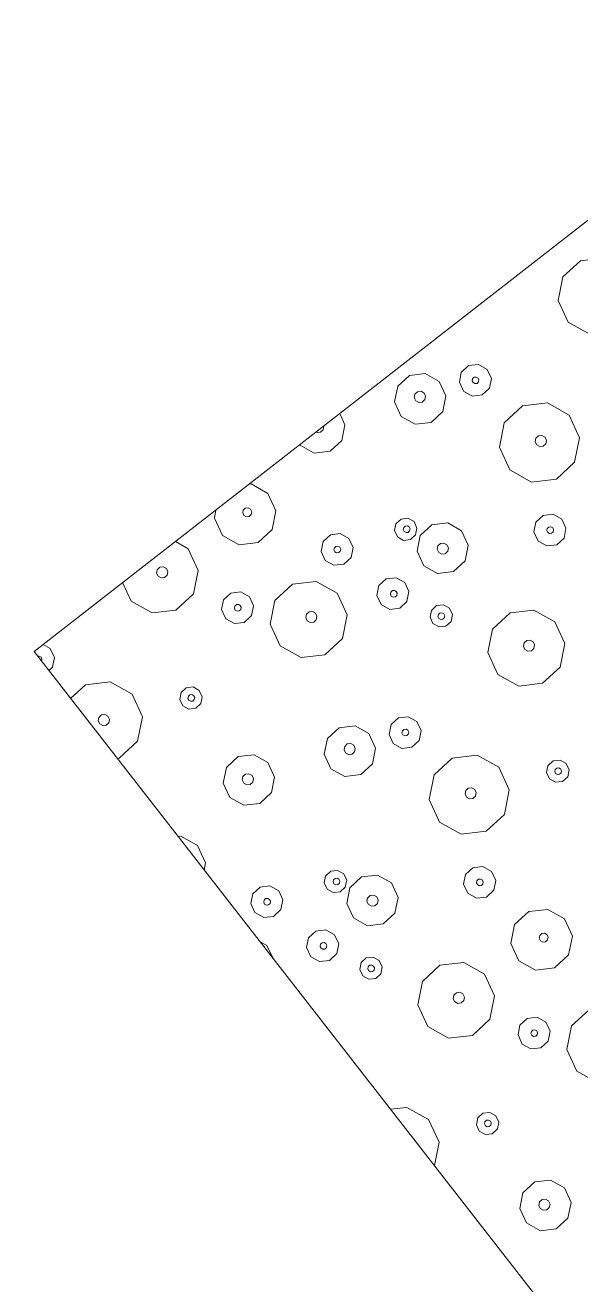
# Model space of a CAD drawing. Header units: metres. Extents: x -2858 to 512, y -1995 to 1252.
# Drawn here: x -592.9 to -590.15, y 441.29 to 447.53 of the extents above; entities that cross this region are included whole.
import ezdxf
from ezdxf.lldxf.tags import DXFTag

# ---------------------------------------------------------------- set-up
doc = ezdxf.new("R2010")
doc.units = ezdxf.units.M
doc.layers.add('Calque commun', color=7, linetype='Continuous')
tags = doc.linetypes.add('HIDDENX2', pattern=[0.75, 0.5, -0.25]).pattern_tags.tags
tags[6:7] = [DXFTag(74, 4), DXFTag(75, 0), DXFTag(340, '0'), DXFTag(46, 1.0), DXFTag(50, 0.0), DXFTag(44, 0.0), DXFTag(45, 0.0)]
tags[4:5] = [DXFTag(74, 4), DXFTag(75, 0), DXFTag(340, '0'), DXFTag(46, 1.0), DXFTag(50, 0.0), DXFTag(44, 0.0), DXFTag(45, 0.0)]

# ---------------------------------------------------------------- blocks, each defined once
blk = doc.blocks.new('pattern')
at = {"layer": 'Calque commun', "color": 54, "linetype": 'Continuous', "lineweight": 9}
for p, q in [((59.0661, 22.0746), (59.1343, 22.1148)), ((59.1343, 22.1148), (59.213, 22.1073)), ((59.213, 22.1073), (59.2723, 22.055)), ((59.0347, 22.002), (59.0661, 22.0746)), ((59.2723, 22.055), (59.2895, 21.9778)), ((59.0519, 21.9248), (59.0347, 22.002)), ((59.1351, 21.9862), (59.142, 22.0021)), ((59.1389, 21.9693), (59.1351, 21.9862)), ((59.142, 22.0021), (59.1569, 22.0109)), ((59.1569, 22.0109), (59.1741, 22.0092)), ((59.1741, 22.0092), (59.1871, 21.9978)), ((59.1908, 21.9809), (59.184, 21.965)), ((59.1871, 21.9978), (59.1908, 21.9809)), ((59.1112, 21.8725), (59.0519, 21.9248)), ((59.1518, 21.9578), (59.1389, 21.9693)), ((59.1691, 21.9562), (59.1518, 21.9578)), ((59.184, 21.965), (59.1691, 21.9562)), ((59.2895, 21.9778), (59.258, 21.9052)), ((59.1899, 21.865), (59.1112, 21.8725)), ((59.258, 21.9052), (59.1899, 21.865)), ((58.5369, 21.7776), (58.5627, 21.6618)), ((58.5627, 21.6618), (58.5155, 21.5529)), ((58.5155, 21.5529), (58.4134, 21.4926)), ((58.9951, 21.5103), (59.0089, 21.5421)), ((59.0089, 21.5421), (59.0387, 21.5597)), ((59.0387, 21.5597), (59.0732, 21.5564)), ((59.0732, 21.5564), (59.0991, 21.5335)), ((58.4134, 21.4926), (58.2952, 21.5038)), ((59.0027, 21.4766), (58.9951, 21.5103)), ((59.0329, 21.5075), (59.0371, 21.517)), ((59.0352, 21.4974), (59.0329, 21.5075)), ((59.043, 21.4905), (59.0352, 21.4974)), ((59.0371, 21.517), (59.046, 21.5223)), ((59.0533, 21.4895), (59.043, 21.4905)), ((59.046, 21.5223), (59.0563, 21.5213)), ((59.0622, 21.4948), (59.0533, 21.4895)), ((59.0563, 21.5213), (59.0641, 21.5144)), ((59.0664, 21.5043), (59.0622, 21.4948)), ((59.0641, 21.5144), (59.0664, 21.5043)), ((59.1066, 21.4997), (59.0929, 21.468)), ((59.0991, 21.5335), (59.1066, 21.4997)), ((58.4839, 21.3857), (58.5035, 21.431)), ((58.5035, 21.431), (58.5461, 21.4562)), ((58.5461, 21.4562), (58.5953, 21.4515)), ((58.5953, 21.4515), (58.6324, 21.4188)), ((58.6324, 21.4188), (58.6432, 21.3705)), ((59.0286, 21.4537), (59.0027, 21.4766)), ((59.0631, 21.4504), (59.0286, 21.4537)), ((59.0929, 21.468), (59.0631, 21.4504)), ((59.2806, 21.3877), (59.3822, 21.4477)), ((58.4946, 21.3374), (58.4839, 21.3857)), ((58.5461, 21.3805), (58.5502, 21.3901)), ((58.5483, 21.3704), (58.5461, 21.3805)), ((58.5561, 21.3635), (58.5483, 21.3704)), ((58.5502, 21.3901), (58.5591, 21.3953)), ((58.5664, 21.3626), (58.5561, 21.3635)), ((58.5591, 21.3953), (58.5695, 21.3944)), ((58.5754, 21.3678), (58.5664, 21.3626)), ((58.5695, 21.3944), (58.5773, 21.3875)), ((58.5795, 21.3774), (58.5754, 21.3678)), ((58.5773, 21.3875), (58.5795, 21.3774)), ((58.6432, 21.3705), (58.6235, 21.3251)), ((59.2314, 21.2743), (59.2806, 21.3877)), ((58.5317, 21.3047), (58.4946, 21.3374)), ((58.5809, 21.3), (58.5317, 21.3047)), ((58.6235, 21.3251), (58.5809, 21.3)), ((58.0786, 21.199), (58.1603, 21.2473)), ((58.1603, 21.2473), (58.2548, 21.2383)), ((58.2548, 21.2383), (58.326, 21.1755)), ((59.2583, 21.1537), (59.2314, 21.2743)), ((58.0408, 21.1119), (58.0786, 21.199)), ((58.326, 21.1755), (58.3467, 21.0828)), ((58.5561, 21.1091), (58.6583, 21.1694)), ((58.6583, 21.1694), (58.7765, 21.1582)), ((58.0615, 21.0193), (58.0408, 21.1119)), ((58.1571, 21.1006), (58.1626, 21.1133)), ((58.1626, 21.1133), (58.1745, 21.1203)), ((58.1745, 21.1203), (58.1883, 21.119)), ((58.1883, 21.119), (58.1987, 21.1098)), ((58.1987, 21.1098), (58.2017, 21.0963)), ((58.5089, 21.0002), (58.5561, 21.1091)), ((58.7765, 21.1582), (58.8654, 21.0796)), ((59.3193, 21.0999), (59.2583, 21.1537)), ((58.1601, 21.0871), (58.1571, 21.1006)), ((58.1705, 21.0779), (58.1601, 21.0871)), ((58.1842, 21.0766), (58.1705, 21.0779)), ((58.1962, 21.0836), (58.1842, 21.0766)), ((58.2017, 21.0963), (58.1962, 21.0836)), ((58.3467, 21.0828), (58.3089, 20.9957)), ((58.8654, 21.0796), (58.8912, 20.9638)), ((58.1326, 20.9565), (58.0615, 21.0193)), ((58.3089, 20.9957), (58.2271, 20.9475)), ((58.5347, 20.8844), (58.5089, 21.0002)), ((58.6542, 20.986), (58.6611, 21.0019)), ((58.658, 20.9691), (58.6542, 20.986)), ((58.6611, 21.0019), (58.676, 21.0107)), ((58.676, 21.0107), (58.6932, 21.0091)), ((58.6932, 21.0091), (58.7062, 20.9976)), ((58.71, 20.9807), (58.7031, 20.9648)), ((58.7062, 20.9976), (58.71, 20.9807)), ((58.2271, 20.9475), (58.1326, 20.9565)), ((58.671, 20.9577), (58.658, 20.9691)), ((58.6882, 20.956), (58.671, 20.9577)), ((58.7031, 20.9648), (58.6882, 20.956)), ((58.8912, 20.9638), (58.844, 20.855)), ((58.6237, 20.8059), (58.5347, 20.8844)), ((58.7418, 20.7946), (58.6237, 20.8059)), ((58.844, 20.855), (58.7418, 20.7946)), ((58.1068, 20.6864), (58.1265, 20.7317)), ((58.1265, 20.7317), (58.1691, 20.7569)), ((58.1691, 20.7569), (58.2183, 20.7522)), ((58.2183, 20.7522), (58.2553, 20.7195)), ((58.1176, 20.6381), (58.1068, 20.6864)), ((58.169, 20.6813), (58.1731, 20.6908)), ((58.1713, 20.6711), (58.169, 20.6813)), ((58.1791, 20.6642), (58.1713, 20.6711)), ((58.1731, 20.6908), (58.1821, 20.6961)), ((58.1821, 20.6961), (58.1924, 20.6951)), ((58.1983, 20.6685), (58.1894, 20.6633)), ((58.1924, 20.6951), (58.2002, 20.6882)), ((58.2025, 20.6781), (58.1983, 20.6685)), ((58.2002, 20.6882), (58.2025, 20.6781)), ((58.2661, 20.6712), (58.2464, 20.6258)), ((58.2553, 20.7195), (58.2661, 20.6712)), ((57.462, 20.6052), (57.4757, 20.6369)), ((57.4757, 20.6369), (57.5055, 20.6545)), ((57.4998, 20.6023), (57.5039, 20.6118)), ((57.5039, 20.6118), (57.5128, 20.6171)), ((57.5055, 20.6545), (57.54, 20.6512)), ((57.5128, 20.6171), (57.5232, 20.6161)), ((57.5232, 20.6161), (57.5309, 20.6092)), ((57.5309, 20.6092), (57.5332, 20.5991)), ((57.54, 20.6512), (57.5659, 20.6283)), ((57.5659, 20.6283), (57.5735, 20.5945)), ((58.1546, 20.6054), (58.1176, 20.6381)), ((58.2039, 20.6007), (58.1546, 20.6054)), ((58.1894, 20.6633), (58.1791, 20.6642)), ((58.2464, 20.6258), (58.2039, 20.6007)), ((58.8208, 20.5982), (58.8506, 20.6158)), ((58.8506, 20.6158), (58.8851, 20.6125)), ((58.8851, 20.6125), (58.911, 20.5896)), ((57.4695, 20.5714), (57.462, 20.6052)), ((57.4954, 20.5485), (57.4695, 20.5714)), ((57.5299, 20.5452), (57.4954, 20.5485)), ((57.502, 20.5922), (57.4998, 20.6023)), ((57.5098, 20.5853), (57.502, 20.5922)), ((57.5201, 20.5843), (57.5098, 20.5853)), ((57.5291, 20.5896), (57.5201, 20.5843)), ((57.5332, 20.5991), (57.5291, 20.5896)), ((57.5597, 20.5628), (57.5299, 20.5452)), ((57.5735, 20.5945), (57.5597, 20.5628)), ((57.7475, 20.4826), (57.8539, 20.5454)), ((57.8539, 20.5454), (57.9769, 20.5337)), ((58.807, 20.5664), (58.8208, 20.5982)), ((58.8146, 20.5326), (58.807, 20.5664)), ((58.8465, 20.5637), (58.8506, 20.5732)), ((58.8487, 20.5535), (58.8465, 20.5637)), ((58.8565, 20.5467), (58.8487, 20.5535)), ((58.8506, 20.5732), (58.8595, 20.5785)), ((58.8669, 20.5457), (58.8565, 20.5467)), ((58.8595, 20.5785), (58.8699, 20.5775)), ((58.8758, 20.5509), (58.8669, 20.5457)), ((58.8699, 20.5775), (58.8777, 20.5706)), ((58.8799, 20.5605), (58.8758, 20.5509)), ((58.8777, 20.5706), (58.8799, 20.5605)), ((58.9185, 20.5558), (58.9048, 20.524)), ((58.911, 20.5896), (58.9185, 20.5558)), ((57.6983, 20.3692), (57.7475, 20.4826)), ((57.9769, 20.5337), (58.0696, 20.4519)), ((58.8405, 20.5097), (58.8146, 20.5326)), ((58.875, 20.5064), (58.8405, 20.5097)), ((58.9048, 20.524), (58.875, 20.5064)), ((58.0696, 20.4519), (58.0965, 20.3312)), ((58.4806, 20.3545), (58.5121, 20.4271)), ((58.5121, 20.4271), (58.5802, 20.4673)), ((58.5802, 20.4673), (58.659, 20.4598)), ((58.659, 20.4598), (58.7183, 20.4075)), ((57.7252, 20.2485), (57.6983, 20.3692)), ((57.8595, 20.3534), (57.8664, 20.3693)), ((57.8664, 20.3693), (57.8813, 20.3781)), ((57.8813, 20.3781), (57.8985, 20.3764)), ((57.8985, 20.3764), (57.9115, 20.365)), ((57.9115, 20.365), (57.9152, 20.3481)), ((58.5808, 20.3469), (58.5877, 20.3627)), ((58.5877, 20.3627), (58.6026, 20.3715)), ((58.6026, 20.3715), (58.6199, 20.3699)), ((58.6199, 20.3699), (58.6328, 20.3584)), ((58.6328, 20.3584), (58.6366, 20.3415)), ((58.7183, 20.4075), (58.7355, 20.3303)), ((58.8601, 20.3161), (58.8798, 20.3615)), ((58.8798, 20.3615), (58.9224, 20.3866)), ((58.9224, 20.3866), (58.9716, 20.3819)), ((58.9716, 20.3819), (59.0087, 20.3492)), ((57.8633, 20.3365), (57.8595, 20.3534)), ((57.8762, 20.3251), (57.8633, 20.3365)), ((57.8935, 20.3234), (57.8762, 20.3251)), ((57.9084, 20.3322), (57.8935, 20.3234)), ((57.9152, 20.3481), (57.9084, 20.3322)), ((58.0965, 20.3312), (58.0473, 20.2178)), ((58.4978, 20.2773), (58.4806, 20.3545)), ((58.5846, 20.33), (58.5808, 20.3469)), ((58.5976, 20.3185), (58.5846, 20.33)), ((58.6148, 20.3169), (58.5976, 20.3185)), ((58.6297, 20.3257), (58.6148, 20.3169)), ((58.6366, 20.3415), (58.6297, 20.3257)), ((58.7355, 20.3303), (58.704, 20.2577)), ((58.8709, 20.2679), (58.8601, 20.3161)), ((58.921, 20.3139), (58.9252, 20.3235)), ((58.9233, 20.3038), (58.921, 20.3139)), ((58.9311, 20.2969), (58.9233, 20.3038)), ((58.9252, 20.3235), (58.9341, 20.3287)), ((58.9414, 20.2959), (58.9311, 20.2969)), ((58.9341, 20.3287), (58.9444, 20.3277)), ((58.9503, 20.3012), (58.9414, 20.2959)), ((58.9444, 20.3277), (58.9522, 20.3209)), ((58.9545, 20.3107), (58.9503, 20.3012)), ((58.9522, 20.3209), (58.9545, 20.3107)), ((59.0194, 20.301), (58.9997, 20.2556)), ((59.0087, 20.3492), (59.0194, 20.301)), ((57.023, 20.2039), (57.1251, 20.2642)), ((57.1251, 20.2642), (57.2433, 20.253)), ((57.2433, 20.253), (57.3322, 20.1744)), ((57.8178, 20.1667), (57.7252, 20.2485)), ((58.5571, 20.225), (58.4978, 20.2773)), ((58.704, 20.2577), (58.6359, 20.2175)), ((58.9079, 20.2351), (58.8709, 20.2679)), ((58.9572, 20.2304), (58.9079, 20.2351)), ((58.9997, 20.2556), (58.9572, 20.2304)), ((56.9758, 20.095), (57.023, 20.2039)), ((57.3322, 20.1744), (57.358, 20.0586)), ((58.0473, 20.2178), (57.9409, 20.155)), ((58.6359, 20.2175), (58.5571, 20.225)), ((58.6046, 20.1489), (58.6184, 20.1806)), ((58.6184, 20.1806), (58.6482, 20.1982)), ((58.6482, 20.1982), (58.6827, 20.195)), ((58.6827, 20.195), (58.7086, 20.1721)), ((58.7086, 20.1721), (58.7161, 20.1383)), ((57.9409, 20.155), (57.8178, 20.1667)), ((58.6122, 20.1151), (58.6046, 20.1489)), ((58.6381, 20.0922), (58.6122, 20.1151)), ((58.6403, 20.1485), (58.6444, 20.158)), ((58.6425, 20.1384), (58.6403, 20.1485)), ((58.6503, 20.1315), (58.6425, 20.1384)), ((58.6444, 20.158), (58.6534, 20.1633)), ((58.6607, 20.1305), (58.6503, 20.1315)), ((58.6534, 20.1633), (58.6637, 20.1623)), ((58.6696, 20.1358), (58.6607, 20.1305)), ((58.6637, 20.1623), (58.6715, 20.1555)), ((58.6737, 20.1453), (58.6696, 20.1358)), ((58.6715, 20.1555), (58.6737, 20.1453)), ((58.7024, 20.1065), (58.6726, 20.0889)), ((58.7161, 20.1383), (58.7024, 20.1065)), ((59.123, 20.1018), (59.1502, 20.1646)), ((57.0016, 19.9792), (56.9758, 20.095)), ((57.121, 20.0808), (57.1279, 20.0967)), ((57.1248, 20.0639), (57.121, 20.0808)), ((57.1378, 20.0525), (57.1248, 20.0639)), ((57.1279, 20.0967), (57.1428, 20.1055)), ((57.155, 20.0508), (57.1378, 20.0525)), ((57.1428, 20.1055), (57.1601, 20.1039)), ((57.1699, 20.0596), (57.155, 20.0508)), ((57.1601, 20.1039), (57.173, 20.0924)), ((57.1768, 20.0755), (57.1699, 20.0596)), ((57.173, 20.0924), (57.1768, 20.0755)), ((57.358, 20.0586), (57.3108, 19.9498)), ((58.6726, 20.0889), (58.6381, 20.0922)), ((59.1317, 20.0625), (59.123, 20.1018)), ((57.8198, 19.961), (57.8624, 19.9861)), ((57.8624, 19.9861), (57.9116, 19.9814)), ((57.9116, 19.9814), (57.9487, 19.9487)), ((58.8821, 19.9643), (58.9017, 20.0096)), ((58.9017, 20.0096), (58.9443, 20.0348)), ((58.9443, 20.0348), (58.9935, 20.0301)), ((58.9935, 20.0301), (59.0306, 19.9974)), ((59.0306, 19.9974), (59.0413, 19.9491)), ((57.0905, 19.9007), (57.0016, 19.9792)), ((57.3108, 19.9498), (57.2086, 19.8894)), ((57.8002, 19.9156), (57.8198, 19.961)), ((57.8624, 19.9105), (57.8665, 19.92)), ((57.8665, 19.92), (57.8754, 19.9253)), ((57.8754, 19.9253), (57.8858, 19.9243)), ((57.8858, 19.9243), (57.8936, 19.9175)), ((57.9487, 19.9487), (57.9595, 19.9005)), ((58.8928, 19.916), (58.8821, 19.9643)), ((58.9443, 19.9592), (58.9484, 19.9687)), ((58.9465, 19.949), (58.9443, 19.9592)), ((58.9543, 19.9422), (58.9465, 19.949)), ((58.9484, 19.9687), (58.9573, 19.974)), ((58.9646, 19.9412), (58.9543, 19.9422)), ((58.9573, 19.974), (58.9677, 19.973)), ((58.9736, 19.9464), (58.9646, 19.9412)), ((58.9677, 19.973), (58.9754, 19.9661)), ((58.9777, 19.956), (58.9736, 19.9464)), ((58.9754, 19.9661), (58.9777, 19.956)), ((59.0413, 19.9491), (59.0217, 19.9037)), ((57.2086, 19.8894), (57.0905, 19.9007)), ((57.8109, 19.8674), (57.8002, 19.9156)), ((57.848, 19.8346), (57.8109, 19.8674)), ((57.8646, 19.9004), (57.8624, 19.9105)), ((57.8724, 19.8935), (57.8646, 19.9004)), ((57.8827, 19.8925), (57.8724, 19.8935)), ((57.8917, 19.8978), (57.8827, 19.8925)), ((57.8958, 19.9073), (57.8917, 19.8978)), ((57.8936, 19.9175), (57.8958, 19.9073)), ((57.9595, 19.9005), (57.9398, 19.8551)), ((58.0349, 19.8506), (58.103, 19.8908)), ((58.103, 19.8908), (58.1818, 19.8833)), ((58.1818, 19.8833), (58.2411, 19.831)), ((58.9299, 19.8833), (58.8928, 19.916)), ((58.9791, 19.8786), (58.9299, 19.8833)), ((59.0217, 19.9037), (58.9791, 19.8786)), ((56.5736, 19.7812), (56.5933, 19.8265)), ((56.5933, 19.8265), (56.6359, 19.8517)), ((56.6359, 19.8517), (56.6851, 19.847)), ((56.6851, 19.847), (56.7222, 19.8143)), ((56.7222, 19.8143), (56.7329, 19.766)), ((57.8972, 19.83), (57.848, 19.8346)), ((57.9398, 19.8551), (57.8972, 19.83)), ((58.0034, 19.7781), (58.0349, 19.8506)), ((58.2411, 19.831), (58.2583, 19.7538)), ((56.5844, 19.7329), (56.5736, 19.7812)), ((56.6215, 19.7002), (56.5844, 19.7329)), ((56.6358, 19.7761), (56.64, 19.7856)), ((56.6381, 19.7659), (56.6358, 19.7761)), ((56.6459, 19.7591), (56.6381, 19.7659)), ((56.64, 19.7856), (56.6489, 19.7909)), ((56.6562, 19.7581), (56.6459, 19.7591)), ((56.6489, 19.7909), (56.6592, 19.7899)), ((56.6652, 19.7633), (56.6562, 19.7581)), ((56.6592, 19.7899), (56.667, 19.783)), ((56.6693, 19.7729), (56.6652, 19.7633)), ((56.667, 19.783), (56.6693, 19.7729)), ((56.7329, 19.766), (56.7133, 19.7206)), ((58.0206, 19.7008), (58.0034, 19.7781)), ((58.0964, 19.7607), (58.1033, 19.7766)), ((58.1002, 19.7438), (58.0964, 19.7607)), ((58.1132, 19.7323), (58.1002, 19.7438)), ((58.1033, 19.7766), (58.1182, 19.7854)), ((58.1304, 19.7307), (58.1132, 19.7323)), ((58.1182, 19.7854), (58.1354, 19.7837)), ((58.1453, 19.7395), (58.1304, 19.7307)), ((58.1354, 19.7837), (58.1484, 19.7723)), ((58.1522, 19.7554), (58.1453, 19.7395)), ((58.1484, 19.7723), (58.1522, 19.7554)), ((58.2583, 19.7538), (58.2268, 19.6812)), ((56.6707, 19.6955), (56.6215, 19.7002)), ((56.7133, 19.7206), (56.6707, 19.6955)), ((57.2739, 19.6612), (57.2876, 19.693)), ((57.2876, 19.693), (57.3174, 19.7106)), ((57.3174, 19.7106), (57.3519, 19.7073)), ((57.3174, 19.668), (57.3264, 19.6733)), ((57.3264, 19.6733), (57.3367, 19.6723)), ((57.3367, 19.6723), (57.3445, 19.6654)), ((57.3519, 19.7073), (57.3778, 19.6844)), ((57.3778, 19.6844), (57.3854, 19.6506)), ((58.0799, 19.6485), (58.0206, 19.7008)), ((58.2268, 19.6812), (58.1587, 19.641)), ((56.2143, 19.5774), (56.3207, 19.6402)), ((56.3207, 19.6402), (56.4438, 19.6285)), ((56.4438, 19.6285), (56.5364, 19.5467)), ((57.2814, 19.6274), (57.2739, 19.6612)), ((57.3073, 19.6045), (57.2814, 19.6274)), ((57.3133, 19.6585), (57.3174, 19.668)), ((57.3156, 19.6483), (57.3133, 19.6585)), ((57.3233, 19.6415), (57.3156, 19.6483)), ((57.3337, 19.6405), (57.3233, 19.6415)), ((57.3426, 19.6458), (57.3337, 19.6405)), ((57.3716, 19.6188), (57.3418, 19.6012)), ((57.3468, 19.6553), (57.3426, 19.6458)), ((57.3445, 19.6654), (57.3468, 19.6553)), ((57.3854, 19.6506), (57.3716, 19.6188)), ((58.1587, 19.641), (58.0799, 19.6485)), ((58.4755, 19.5731), (58.5436, 19.6133)), ((58.5436, 19.6133), (58.6223, 19.6058)), ((59.0211, 19.6027), (59.0519, 19.6209)), ((56.1651, 19.464), (56.2143, 19.5774)), ((56.5364, 19.5467), (56.5633, 19.426)), ((56.9789, 19.5219), (57.047, 19.5621)), ((57.047, 19.5621), (57.1258, 19.5546)), ((57.1258, 19.5546), (57.1851, 19.5023)), ((57.3418, 19.6012), (57.3073, 19.6045)), ((58.444, 19.5005), (58.4755, 19.5731)), ((58.6223, 19.6058), (58.6816, 19.5534)), ((58.6816, 19.5534), (58.6988, 19.4762)), ((58.9833, 19.5156), (59.0211, 19.6027)), ((56.9474, 19.4493), (56.9789, 19.5219)), ((57.1851, 19.5023), (57.2023, 19.4251)), ((57.3466, 19.4563), (57.3892, 19.4814)), ((57.3892, 19.4814), (57.4384, 19.4767)), ((58.4612, 19.4233), (58.444, 19.5005)), ((58.5444, 19.4846), (58.5513, 19.5005)), ((58.5482, 19.4677), (58.5444, 19.4846)), ((58.5513, 19.5005), (58.5662, 19.5093)), ((58.5662, 19.5093), (58.5834, 19.5077)), ((58.5834, 19.5077), (58.5964, 19.4962)), ((58.5964, 19.4962), (58.6002, 19.4793)), ((59.004, 19.4229), (58.9833, 19.5156)), ((56.192, 19.3433), (56.1651, 19.464)), ((56.3263, 19.4482), (56.3332, 19.4641)), ((56.3301, 19.4313), (56.3263, 19.4482)), ((56.3431, 19.4199), (56.3301, 19.4313)), ((56.3332, 19.4641), (56.3481, 19.4729)), ((56.3603, 19.4182), (56.3431, 19.4199)), ((56.3481, 19.4729), (56.3653, 19.4713)), ((56.3752, 19.427), (56.3603, 19.4182)), ((56.3653, 19.4713), (56.3783, 19.4598)), ((56.3821, 19.4429), (56.3752, 19.427)), ((56.3783, 19.4598), (56.3821, 19.4429)), ((56.5633, 19.426), (56.5141, 19.3126)), ((56.9646, 19.3721), (56.9474, 19.4493)), ((57.0477, 19.4417), (57.0546, 19.4575)), ((57.0514, 19.4248), (57.0477, 19.4417)), ((57.0644, 19.4133), (57.0514, 19.4248)), ((57.0546, 19.4575), (57.0695, 19.4663)), ((57.0695, 19.4663), (57.0867, 19.4647)), ((57.0965, 19.4205), (57.0816, 19.4117)), ((57.0867, 19.4647), (57.0997, 19.4532)), ((57.1034, 19.4364), (57.0965, 19.4205)), ((57.0997, 19.4532), (57.1034, 19.4364)), ((57.2023, 19.4251), (57.1708, 19.3525)), ((57.327, 19.4109), (57.3466, 19.4563)), ((57.392, 19.4183), (57.4009, 19.4235)), ((57.4009, 19.4235), (57.4113, 19.4225)), ((57.4113, 19.4225), (57.419, 19.4157)), ((57.4384, 19.4767), (57.4755, 19.444)), ((57.4755, 19.444), (57.4862, 19.3958)), ((58.5205, 19.3709), (58.4612, 19.4233)), ((58.5612, 19.4563), (58.5482, 19.4677)), ((58.5784, 19.4546), (58.5612, 19.4563)), ((58.5933, 19.4634), (58.5784, 19.4546)), ((58.6002, 19.4793), (58.5933, 19.4634)), ((58.6988, 19.4762), (58.6674, 19.4036)), ((59.0144, 19.4137), (59.004, 19.4229)), ((57.0239, 19.3198), (56.9646, 19.3721)), ((57.0816, 19.4117), (57.0644, 19.4133)), ((57.3377, 19.3627), (57.327, 19.4109)), ((57.3748, 19.3299), (57.3377, 19.3627)), ((57.3879, 19.4087), (57.392, 19.4183)), ((57.3901, 19.3986), (57.3879, 19.4087)), ((57.3979, 19.3917), (57.3901, 19.3986)), ((57.4082, 19.3907), (57.3979, 19.3917)), ((57.4172, 19.396), (57.4082, 19.3907)), ((57.4213, 19.4055), (57.4172, 19.396)), ((57.419, 19.4157), (57.4213, 19.4055)), ((57.4862, 19.3958), (57.4666, 19.3504)), ((57.637, 19.3055), (57.7392, 19.3658)), ((57.7392, 19.3658), (57.8573, 19.3546)), ((58.5993, 19.3634), (58.5205, 19.3709)), ((58.6674, 19.4036), (58.5993, 19.3634)), ((56.2846, 19.2615), (56.192, 19.3433)), ((56.5141, 19.3126), (56.4077, 19.2498)), ((57.1027, 19.3123), (57.0239, 19.3198)), ((57.1708, 19.3525), (57.1027, 19.3123)), ((57.424, 19.3253), (57.3748, 19.3299)), ((57.4666, 19.3504), (57.424, 19.3253)), ((57.5898, 19.1966), (57.637, 19.3055)), ((57.8573, 19.3546), (57.9463, 19.276)), ((55.7991, 19.2693), (55.8249, 19.1534)), ((56.4077, 19.2498), (56.2846, 19.2615)), ((57.0715, 19.2437), (57.0852, 19.2755)), ((57.079, 19.2099), (57.0715, 19.2437)), ((57.0852, 19.2755), (57.115, 19.293)), ((57.1071, 19.2433), (57.1112, 19.2529)), ((57.1094, 19.2332), (57.1071, 19.2433)), ((57.1171, 19.2263), (57.1094, 19.2332)), ((57.1112, 19.2529), (57.1202, 19.2581)), ((57.115, 19.293), (57.1495, 19.2898)), ((57.1202, 19.2581), (57.1305, 19.2571)), ((57.1305, 19.2571), (57.1383, 19.2503)), ((57.1406, 19.2401), (57.1364, 19.2306)), ((57.1383, 19.2503), (57.1406, 19.2401)), ((57.1495, 19.2898), (57.1754, 19.2669)), ((57.183, 19.2331), (57.1692, 19.2013)), ((57.1754, 19.2669), (57.183, 19.2331)), ((57.9463, 19.276), (57.9721, 19.1602)), ((57.1049, 19.187), (57.079, 19.2099)), ((57.1394, 19.1837), (57.1049, 19.187)), ((57.1275, 19.2253), (57.1171, 19.2263)), ((57.1364, 19.2306), (57.1275, 19.2253)), ((57.1692, 19.2013), (57.1394, 19.1837)), ((57.6156, 19.0808), (57.5898, 19.1966)), ((57.7351, 19.1824), (57.742, 19.1983)), ((57.7388, 19.1655), (57.7351, 19.1824)), ((57.742, 19.1983), (57.7569, 19.2071)), ((57.7569, 19.2071), (57.7741, 19.2055)), ((57.7741, 19.2055), (57.7871, 19.194)), ((57.7908, 19.1771), (57.784, 19.1612)), ((57.7871, 19.194), (57.7908, 19.1771)), ((55.8249, 19.1534), (55.7776, 19.0446)), ((57.3685, 19.1045), (57.4111, 19.1296)), ((57.4111, 19.1296), (57.4603, 19.1249)), ((57.4603, 19.1249), (57.4974, 19.0922)), ((57.7518, 19.1541), (57.7388, 19.1655)), ((57.7691, 19.1524), (57.7518, 19.1541)), ((57.784, 19.1612), (57.7691, 19.1524)), ((57.9721, 19.1602), (57.9249, 19.0513)), ((55.5573, 18.9955), (55.4684, 19.074)), ((55.7776, 19.0446), (55.6755, 18.9842)), ((56.267, 19.0104), (56.2867, 19.0558)), ((56.2867, 19.0558), (56.3292, 19.0809)), ((56.3292, 19.0809), (56.3785, 19.0762)), ((56.3785, 19.0762), (56.4155, 19.0435)), ((57.3489, 19.0591), (57.3685, 19.1045)), ((57.3596, 19.0108), (57.3489, 19.0591)), ((57.4111, 19.054), (57.4152, 19.0635)), ((57.4133, 19.0438), (57.4111, 19.054)), ((57.4152, 19.0635), (57.4242, 19.0688)), ((57.4242, 19.0688), (57.4345, 19.0678)), ((57.4345, 19.0678), (57.4423, 19.0609)), ((57.4445, 19.0508), (57.4404, 19.0412)), ((57.4423, 19.0609), (57.4445, 19.0508)), ((57.4974, 19.0922), (57.5082, 19.0439)), ((57.7046, 19.0023), (57.6156, 19.0808)), ((57.9249, 19.0513), (57.8227, 18.991)), ((58.4182, 19.0405), (58.448, 19.0581)), ((58.448, 19.0581), (58.4825, 19.0549)), ((58.4825, 19.0549), (58.5084, 19.0319)), ((55.6755, 18.9842), (55.5573, 18.9955)), ((56.2777, 18.9622), (56.267, 19.0104)), ((56.3292, 19.0053), (56.3333, 19.0148)), ((56.3315, 18.9952), (56.3292, 19.0053)), ((56.3392, 18.9883), (56.3315, 18.9952)), ((56.3333, 19.0148), (56.3423, 19.0201)), ((56.3496, 18.9873), (56.3392, 18.9883)), ((56.3423, 19.0201), (56.3526, 19.0191)), ((56.3585, 18.9926), (56.3496, 18.9873)), ((56.3526, 19.0191), (56.3604, 19.0123)), ((56.3626, 19.0021), (56.3585, 18.9926)), ((56.3604, 19.0123), (56.3626, 19.0021)), ((56.4263, 18.9953), (56.4066, 18.9499)), ((56.4155, 19.0435), (56.4263, 18.9953)), ((56.5017, 18.9454), (56.5698, 18.9857)), ((56.5698, 18.9857), (56.6486, 18.9782)), ((57.3967, 18.9781), (57.3596, 19.0108)), ((57.4211, 19.037), (57.4133, 19.0438)), ((57.4315, 19.036), (57.4211, 19.037)), ((57.4404, 19.0412), (57.4315, 19.036)), ((57.4885, 18.9985), (57.4459, 18.9734)), ((57.5082, 19.0439), (57.4885, 18.9985)), ((57.8227, 18.991), (57.7046, 19.0023)), ((58.4045, 19.0088), (58.4182, 19.0405)), ((58.412, 18.975), (58.4045, 19.0088)), ((58.4422, 19.0059), (58.4464, 19.0155)), ((58.4445, 18.9958), (58.4422, 19.0059)), ((58.4523, 18.9889), (58.4445, 18.9958)), ((58.4464, 19.0155), (58.4553, 19.0207)), ((58.4626, 18.9879), (58.4523, 18.9889)), ((58.4553, 19.0207), (58.4657, 19.0198)), ((58.4716, 18.9932), (58.4626, 18.9879)), ((58.4657, 19.0198), (58.4734, 19.0129)), ((58.4757, 19.0028), (58.4716, 18.9932)), ((58.4734, 19.0129), (58.4757, 19.0028)), ((58.516, 18.9982), (58.5022, 18.9664)), ((58.5084, 19.0319), (58.516, 18.9982)), ((56.3148, 18.9295), (56.2777, 18.9622)), ((56.364, 18.9248), (56.3148, 18.9295)), ((56.4066, 18.9499), (56.364, 18.9248)), ((56.4703, 18.8729), (56.5017, 18.9454)), ((56.6486, 18.9782), (56.7079, 18.9258)), ((56.7079, 18.9258), (56.7251, 18.8486)), ((57.4459, 18.9734), (57.3967, 18.9781)), ((57.8932, 18.8841), (57.9129, 18.9295)), ((57.9129, 18.9295), (57.9554, 18.9546)), ((57.9554, 18.9546), (58.0047, 18.9499)), ((58.0047, 18.9499), (58.0417, 18.9172)), ((58.4379, 18.9521), (58.412, 18.975)), ((58.4724, 18.9488), (58.4379, 18.9521)), ((58.5022, 18.9664), (58.4724, 18.9488)), ((58.6899, 18.8862), (58.7964, 18.949)), ((58.7964, 18.949), (58.9194, 18.9373)), ((58.9194, 18.9373), (58.9271, 18.9306)), ((56.4874, 18.7956), (56.4703, 18.8729)), ((56.5632, 18.8555), (56.5701, 18.8714)), ((56.5701, 18.8714), (56.585, 18.8802)), ((56.585, 18.8802), (56.6023, 18.8785)), ((56.6023, 18.8785), (56.6152, 18.8671)), ((56.6152, 18.8671), (56.619, 18.8502)), ((57.9039, 18.8359), (57.8932, 18.8841)), ((57.9554, 18.879), (57.9595, 18.8885)), ((57.9576, 18.8689), (57.9554, 18.879)), ((57.9654, 18.862), (57.9576, 18.8689)), ((57.9595, 18.8885), (57.9685, 18.8938)), ((57.9758, 18.861), (57.9654, 18.862)), ((57.9685, 18.8938), (57.9788, 18.8928)), ((57.9847, 18.8663), (57.9758, 18.861)), ((57.9788, 18.8928), (57.9866, 18.8859)), ((57.9888, 18.8758), (57.9847, 18.8663)), ((57.9866, 18.8859), (57.9888, 18.8758)), ((58.0525, 18.8689), (58.0328, 18.8236)), ((58.0417, 18.9172), (58.0525, 18.8689)), ((58.6408, 18.7728), (58.6899, 18.8862)), ((56.5468, 18.7433), (56.4874, 18.7956)), ((56.567, 18.8386), (56.5632, 18.8555)), ((56.58, 18.8271), (56.567, 18.8386)), ((56.5972, 18.8255), (56.58, 18.8271)), ((56.6121, 18.8343), (56.5972, 18.8255)), ((56.619, 18.8502), (56.6121, 18.8343)), ((56.7251, 18.8486), (56.6936, 18.776)), ((57.941, 18.8031), (57.9039, 18.8359)), ((57.9902, 18.7984), (57.941, 18.8031)), ((58.0328, 18.8236), (57.9902, 18.7984)), ((56.6255, 18.7358), (56.5468, 18.7433)), ((56.6936, 18.776), (56.6255, 18.7358)), ((57.4879, 18.6975), (57.5697, 18.7458)), ((57.5697, 18.7458), (57.6642, 18.7367)), ((57.6642, 18.7367), (57.7353, 18.6739)), ((58.6677, 18.6521), (58.6408, 18.7728)), ((58.802, 18.7571), (58.8089, 18.7729)), ((58.8058, 18.7402), (58.802, 18.7571)), ((58.8187, 18.7287), (58.8058, 18.7402)), ((58.8089, 18.7729), (58.8238, 18.7817)), ((58.8238, 18.7817), (58.841, 18.7801)), ((58.8509, 18.7359), (58.836, 18.7271)), ((58.841, 18.7801), (58.854, 18.7686)), ((58.8577, 18.7517), (58.8509, 18.7359)), ((58.854, 18.7686), (58.8577, 18.7517)), ((56.9423, 18.6679), (57.0104, 18.7081)), ((57.0104, 18.7081), (57.0892, 18.7006)), ((57.0892, 18.7006), (57.1485, 18.6482)), ((57.4502, 18.6104), (57.4879, 18.6975)), ((57.7353, 18.6739), (57.756, 18.5813)), ((58.836, 18.7271), (58.8187, 18.7287)), ((56.918, 18.6118), (56.9423, 18.6679)), ((57.1485, 18.6482), (57.1657, 18.571)), ((57.4708, 18.5177), (57.4502, 18.6104)), ((57.5664, 18.599), (57.5719, 18.6117)), ((57.5719, 18.6117), (57.5838, 18.6188)), ((57.5838, 18.6188), (57.5976, 18.6175)), ((57.5976, 18.6175), (57.608, 18.6083)), ((57.608, 18.6083), (57.611, 18.5948)), ((57.9183, 18.4987), (57.9655, 18.6076)), ((57.9655, 18.6076), (58.0676, 18.6679)), ((58.0676, 18.6679), (58.1858, 18.6566)), ((58.1858, 18.6566), (58.2747, 18.5781)), ((58.7603, 18.5703), (58.6677, 18.6521)), ((57.0175, 18.5938), (57.0181, 18.5953)), ((57.0181, 18.5953), (57.033, 18.6041)), ((57.033, 18.6041), (57.0503, 18.6025)), ((57.0503, 18.6025), (57.0632, 18.591)), ((57.0632, 18.591), (57.0645, 18.5853)), ((57.1657, 18.571), (57.1641, 18.5673)), ((57.5694, 18.5855), (57.5664, 18.599)), ((57.5798, 18.5764), (57.5694, 18.5855)), ((57.5936, 18.575), (57.5798, 18.5764)), ((57.6055, 18.5821), (57.5936, 18.575)), ((57.611, 18.5948), (57.6055, 18.5821)), ((57.756, 18.5813), (57.7182, 18.4942)), ((58.2747, 18.5781), (58.3005, 18.4623)), ((58.8602, 18.5608), (58.7603, 18.5703)), ((57.4792, 18.5103), (57.4708, 18.5177)), ((57.7182, 18.4942), (57.6831, 18.4734)), ((57.934, 18.4281), (57.9183, 18.4987)), ((58.0635, 18.4845), (58.0704, 18.5004)), ((58.0673, 18.4676), (58.0635, 18.4845)), ((58.0704, 18.5004), (58.0853, 18.5091)), ((58.0853, 18.5091), (58.1026, 18.5075)), ((58.1026, 18.5075), (58.1155, 18.4961)), ((58.1155, 18.4961), (58.1193, 18.4792)), ((58.0803, 18.4561), (58.0673, 18.4676)), ((58.0975, 18.4545), (58.0803, 18.4561)), ((58.1124, 18.4633), (58.0975, 18.4545)), ((58.1193, 18.4792), (58.1124, 18.4633)), ((58.3005, 18.4623), (58.2601, 18.3691)), ((58.7427, 18.3193), (58.7623, 18.3646)), ((58.7623, 18.3646), (58.8049, 18.3898)), ((58.8049, 18.3898), (58.8289, 18.3875)), ((58.7514, 18.2803), (58.7427, 18.3193)), ((58.8049, 18.3141), (58.809, 18.3237)), ((58.8071, 18.304), (58.8049, 18.3141)), ((58.8129, 18.2989), (58.8071, 18.304)), ((58.809, 18.3237), (58.8179, 18.329)), ((58.8179, 18.329), (58.8183, 18.3289))]:
    blk.add_line(p, q, dxfattribs=at)
at = {"layer": 'Calque commun', "color": 7, "linetype": 'Continuous', "lineweight": 9}
mesh = blk.add_polyface(dxfattribs=at)
corners = [(70.8497, 113.5412), (53.8349, 19.1692), (74.7282, 106.3237), (76.0435, 113.5984), (74.769, 106.1763), (58.8077, 18.2701), (114.1703, 105.207), (114.1703, 98.5387)]
mesh.append_faces([[corners[k] for k in face] for face in [(3, 4, 6)]], dxfattribs={"vtx0": -1, "vtx1": -1, "color": 7})
mesh.append_faces([[corners[k] for k in face] for face in [(3, 2, 4)]], dxfattribs={"vtx0": -1, "vtx2": -1, "color": 7})
mesh.append_faces([[corners[k] for k in face] for face in [(5, 2, 1)]], dxfattribs={"vtx1": -1, "color": 7})
mesh.append_faces([[corners[k] for k in face] for face in [(0, 1, 2), (3, 0, 2)]], dxfattribs={"vtx1": -1, "vtx2": -1, "color": 7})
mesh.append_faces([[corners[k] for k in face] for face in [(4, 7, 6)]], dxfattribs={"vtx2": -1, "color": 7})

msp = doc.modelspace()

# ---------------------------------------------------------------- linework, layer by layer
at = {"layer": 'Calque commun', "color": 3, "linetype": 'HIDDENX2', "lineweight": 18, "extrusion": (0, 0, -1)}
msp.add_arc((494.5277, 544.1418), 162.6468, 258.823451, 321.396966, dxfattribs=at)
msp.add_arc((494.5277, 544.1418), 162.6468, 258.823451, 321.396966, dxfattribs=at)
msp.add_arc((494.5277, 544.1418), 162.6468, 258.823451, 321.396966, dxfattribs=at)

# ---------------------------------------------------------------- block references
at = {"layer": 'Calque commun', "color": 0, "linetype": 'ByBlock', "lineweight": -2, "rotation": 228.1617603435354}
msp.add_blockref('pattern', (-567.2453, 500.4263), dxfattribs=at)

doc.saveas('drawing.dxf')
